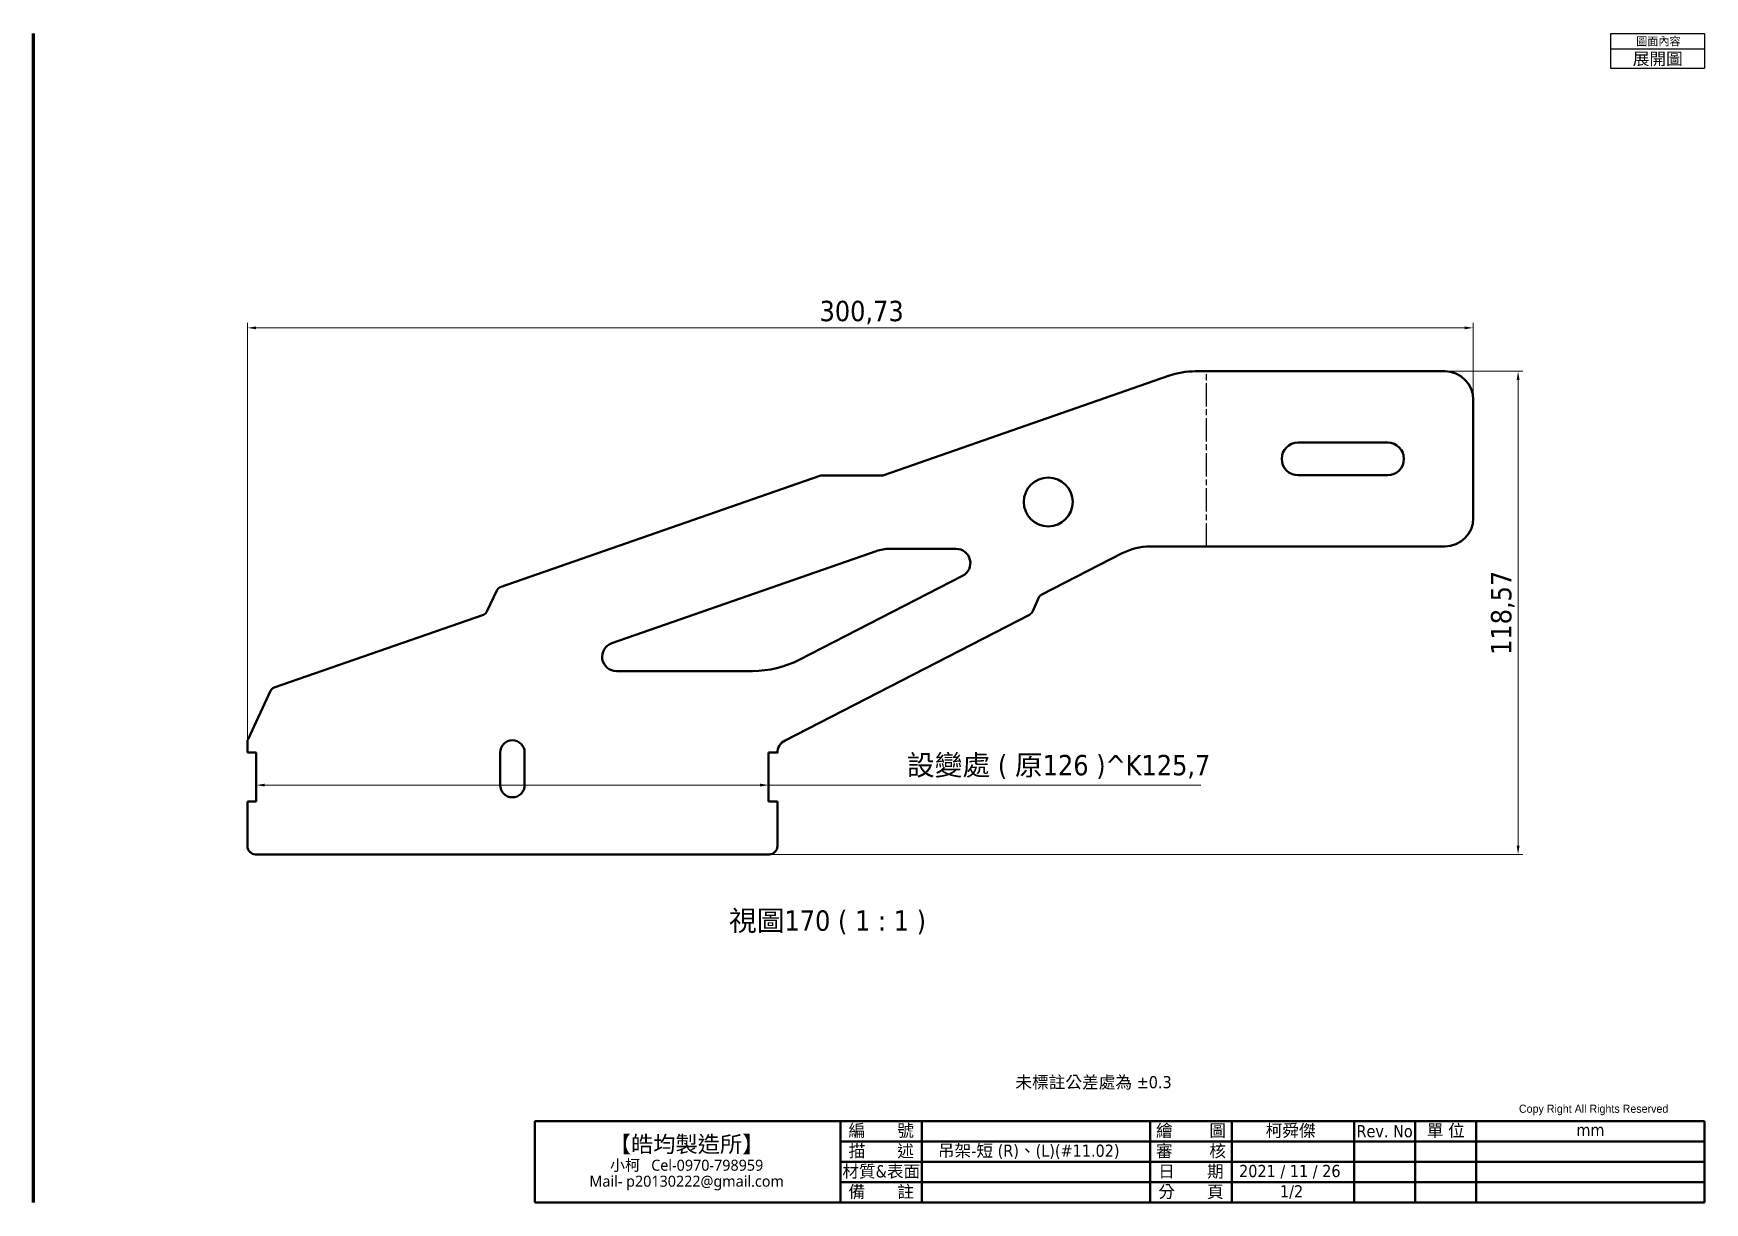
# Model space of a CAD drawing. Header units: millimetres. Extents: x 5 to 415, y 5 to 292.
import ezdxf
from ezdxf.enums import TextEntityAlignment as Align

# ---------------------------------------------------------------- set-up
doc = ezdxf.new("R2010")
doc.units = ezdxf.units.MM
doc.linetypes.add('CHAIN', pattern=[0.3543, 0.2362, -0.0295, 0.0591, -0.0295])
for name, color, linetype, lineweight in [('可見 (ISO)', 7, 'Continuous', 50), ('圖框 (ISO)', 7, 'Continuous', 70), ('折彎中心線 (ISO)', 7, 'CHAIN', 25), ('標註 (ISO)', 12, 'Continuous', 18), ('標題 (ISO)', 7, 'Continuous', 50), ('符號 (ISO)', 7, 'Continuous', 25)]:
    doc.layers.add(name, color=color, linetype=linetype, lineweight=lineweight)
doc.styles.add('@2.0標示文字 (ISO)', font='tahoma_0.ttf')
doc.styles.add('@3.0標示文字 (ISO)', font='tahoma_0.ttf')
doc.styles.add('標示文字 (ISO)', font='tahoma_0.ttf')
doc.styles.add('註記文字 (ISO)', font='tahoma_0.ttf')
doc.dimstyles.new('預設 (ISO)', dxfattribs={"dimtxt": 5, "dimasz": 2.1, "dimexe": 1.2, "dimexo": 0.5, "dimgap": 0.3, "dimtad": 1, "dimrnd": 1e-08, "dimtxsty": '標示文字 (ISO)', "dimcen": 0.09, "dimdle": 3, "dimclrd": 256, "dimclre": 256, "dimclrt": 256, "dimazin": 2, "dimtfac": 1, "dimtmove": 0, "dimatfit": 3, "dimfxl": 0, "dimtolj": 1, "dimtzin": 0, "dimlwd": -1, "dimlwe": -1, "dimarcsym": 0})

# ---------------------------------------------------------------- blocks, each defined once
blk = doc.blocks.new('圖框 預設圖框')
at = {"layer": '圖框 (ISO)', "flags": 128}
blk.add_lwpolyline([(5, 5), (5, 292)], dxfattribs=at)
blk = doc.blocks.new('標題欄框 KSJ-單位mm')
at = {"layer": '標題 (ISO)'}
for p, q in [((41.84, 139.37), (328.84, 139.37)), ((41.84, 130.09), (41.84, 139.37)), ((116.84, 139.37), (116.84, 119.37)), ((136.84, 139.37), (136.84, 119.37)), ((136.84, 139.37), (136.84, 119.37)), ((192.84, 139.37), (192.84, 119.37)), ((212.84, 139.37), (212.84, 119.37)), ((212.84, 139.37), (212.84, 119.37)), ((242.84, 139.37), (242.84, 119.37)), ((257.84, 139.37), (257.84, 119.37)), ((272.84, 139.37), (272.84, 119.37)), ((328.84, 133.09), (328.84, 139.37)), ((116.84, 134.37), (192.84, 134.37)), ((192.84, 134.37), (212.84, 134.37)), ((212.84, 134.37), (242.84, 134.37)), ((242.84, 134.37), (328.84, 134.37)), ((328.84, 133.09), (328.84, 119.37)), ((41.84, 119.37), (41.84, 130.09)), ((116.84, 129.37), (192.84, 129.37)), ((192.84, 129.37), (242.84, 129.37)), ((242.84, 129.37), (328.84, 129.37)), ((116.84, 124.37), (192.84, 124.37)), ((192.84, 124.37), (242.84, 124.37)), ((242.84, 124.37), (328.84, 124.37)), ((41.84, 119.37), (328.84, 119.37)), ((242.84, 119.37), (328.84, 119.37))]:
    blk.add_line(p, q, dxfattribs=at)
at = {"layer": '標題 (ISO)', "insert": (283.3, 143.41), "char_height": 2, "attachment_point": 1, "style": '註記文字 (ISO)'}
blk.add_mtext('\\f新細明體|b0|i0;\\H2.0000;Copy Right All Rights Reserved', dxfattribs=at)
at = {"layer": '標題 (ISO)', "insert": (79.1, 129.03), "char_height": 3, "width": 74.2489, "attachment_point": 5, "line_spacing_factor": 0.871881, "style": '註記文字 (ISO)'}
blk.add_mtext('{\\fMicrosoft JhengHei|b1|i0|c136|p34;\\H1.33333x;【皓均製造所】\\P\\fMicrosoft JhengHei|b0|i0|c136|p34;\\H0.675x;小柯   \\fMicrosoft JhengHei|b0|i0|c0|p34;Cel-\\f@Microsoft JhengHei|b0|i0|c0|p34;0970-798959\\H1.40979x; \\H0.70932x;\\P\\fMicrosoft JhengHei|b0|i0|c0|p34;Mail- \\f@Microsoft JhengHei|b0|i0|c0|p34;p20130222@gmail.com\\H1.08693x; }', dxfattribs=at)
at = {"layer": '標題 (ISO)', "char_height": 3, "attachment_point": 5, "style": '註記文字 (ISO)'}
for s, insert, width in [('編       號', (126.84, 136.87), 20), ('繪        圖        ', (202.84, 136.87), 20), ('Rev. No', (250.34, 136.87), 15), ('單 位 ', (265.34, 136.87), 15), ('mm', (300.84, 137.21), 56), ('描       述', (126.84, 131.87), 20), ('審        核', (202.84, 131.87), 20), ('材質&表面', (126.84, 126.87), 20), ('日       期', (202.84, 126.87), 20), ('備       註', (126.84, 121.87), 20), ('分       頁', (202.84, 121.87), 20)]:
    blk.add_mtext(s, dxfattribs=dict(at, insert=insert, width=width))
at = {"layer": '標題 (ISO)', "style": '註記文字 (ISO)'}
for tag, p in [('請輸入編號', (164.84, 136.87)), ('請輸入審核人員', (227.84, 131.87)), ('(變更序號)輸入1', (250.34, 131.87)), ('變更的日期1', (265.34, 131.87)), ('設計變更的內容1', (300.84, 131.87)), ('請輸入材質&表面處理', (164.84, 126.87)), ('(變更序號)輸入2', (250.34, 126.87)), ('變更的日期2', (265.34, 126.87)), ('設計變更的內容2', (300.84, 126.87)), ('請輸入備註', (164.84, 121.87)), ('(變更序號)輸入3', (250.34, 121.87)), ('變更的日期3', (265.34, 121.87)), ('設計變更的內容3', (300.84, 121.87))]:
    blk.add_attdef(tag, text='', height=3, dxfattribs=at).set_placement(p, align=Align.MIDDLE_CENTER)
for tag, p in [('請輸入繪圖人員_001', (221.16, 135.53)), ('請輸入描述_001', (140.73, 130.6)), ('請輸入日期_001', (214.64, 125.62)), ('請輸入分頁_001', (224.67, 120.62))]:
    blk.add_attdef(tag, p, '', height=3, dxfattribs=at)
blk = doc.blocks.new('表格2')
at = {"layer": '符號 (ISO)'}
for p, q in [((391.95, 292), (415, 292)), ((391.95, 292), (391.95, 288.22)), ((415, 292), (415, 288.22)), ((391.95, 288.22), (415, 288.22)), ((391.95, 288.22), (391.95, 283.44)), ((415, 288.22), (415, 283.44)), ((391.95, 283.44), (415, 283.44))]:
    blk.add_line(p, q, dxfattribs=at)
at = {"layer": '符號 (ISO)', "attachment_point": 7}
for s, insert, char_height, style in [('圖面內容', (398.21, 288.83), 2, '@2.0標示文字 (ISO)'), ('展開圖', (397.38, 283.95), 3, '@3.0標示文字 (ISO)')]:
    blk.add_mtext(s, dxfattribs=dict(at, insert=insert, char_height=char_height, style=style))
blk = doc.blocks.new('*D11')
at = {"layer": 'Defpoints', "color": 0}
for p in [(358.25, 219.72), (358.25, 202.05), (57.52, 118.15)]:
    blk.add_point(p, dxfattribs=at)
at = {"layer": '標註 (ISO)'}
for p, q in [((57.52, 118.65), (57.52, 220.92)), ((59.62, 219.72), (356.15, 219.72)), ((358.25, 202.55), (358.25, 220.92))]:
    blk.add_line(p, q, dxfattribs=at)
for points in [[(59.62, 220.07), (59.62, 219.37), (57.52, 219.72)], [(356.15, 220.07), (356.15, 219.37), (358.25, 219.72)]]:
    blk.add_solid(points, dxfattribs=at)
at = {"layer": '標註 (ISO)', "insert": (208.19, 226.36), "char_height": 5, "attachment_point": 2, "style": '標示文字 (ISO)'}
blk.add_mtext('\\A1;300,73', dxfattribs=at)
blk = doc.blocks.new('*D12')
at = {"layer": 'Defpoints', "color": 0}
for p in [(351.25, 209.05), (185.52, 90.48), (369.25, 90.48)]:
    blk.add_point(p, dxfattribs=at)
at = {"layer": '標註 (ISO)'}
for p, q in [((351.75, 209.05), (370.45, 209.05)), ((369.25, 206.95), (369.25, 92.58)), ((186.02, 90.48), (370.45, 90.48))]:
    blk.add_line(p, q, dxfattribs=at)
for points in [[(368.9, 206.95), (369.6, 206.95), (369.25, 209.05)], [(368.9, 92.58), (369.6, 92.58), (369.25, 90.48)]]:
    blk.add_solid(points, dxfattribs=at)
at = {"layer": '標註 (ISO)', "insert": (362.59, 149.77), "char_height": 5, "attachment_point": 2, "rotation": 90, "style": '標示文字 (ISO)'}
blk.add_mtext('\\A1;118,57', dxfattribs=at)
blk = doc.blocks.new('*D13')
at = {"layer": 'Defpoints', "color": 0}
for p in [(59.67, 115.48), (185.37, 115.48), (185.37, 107.48)]:
    blk.add_point(p, dxfattribs=at)
at = {"layer": '標註 (ISO)'}
for p, q in [((61.77, 107.48), (183.27, 107.48)), ((185.37, 107.48), (291.42, 107.48))]:
    blk.add_line(p, q, dxfattribs=at)
for points in [[(61.77, 107.83), (61.77, 107.13), (59.67, 107.48)], [(183.27, 107.83), (183.27, 107.13), (185.37, 107.48)]]:
    blk.add_solid(points, dxfattribs=at)
at = {"layer": '標註 (ISO)', "insert": (256.51, 114.89), "char_height": 5, "attachment_point": 2, "style": '標示文字 (ISO)'}
blk.add_mtext('\\A1;\\fTahoma|b0|i0;\\H5.0000;設變處 ( 原126 )^K125,7', dxfattribs=at)

msp = doc.modelspace()

# ---------------------------------------------------------------- linework, layer by layer
at = {"layer": '可見 (ISO)'}
for p, q in [((283.517, 207.935), (213.62, 183.564)), ((351.251, 209.05), (290.102, 209.05)), ((358.251, 173.05), (358.251, 202.05)), ((315.251, 191.55), (337.251, 191.55)), ((197.954, 183.397), (119.53, 156.053)), ((213.126, 183.48), (198.447, 183.48)), ((337.251, 183.55), (315.251, 183.55)), ((146.866, 142.285), (211.792, 164.923)), ((215.084, 165.48), (231.369, 165.48)), ((252.409, 154.248), (272.121, 164.389)), ((278.983, 166.05), (351.251, 166.05)), ((232.97, 158.868), (192.889, 138.249)), ((118.665, 155.27), (116.251, 150.095)), ((250.205, 150.208), (251.48, 153.244)), ((115.386, 149.312), (64.05, 131.413)), ((189.417, 118.47), (249.381, 149.317)), ((181.453, 135.48), (148.019, 135.48)), ((63.184, 130.631), (57.659, 118.782)), ((57.518, 118.148), (57.518, 115.48)), ((57.518, 115.48), (59.668, 115.48)), ((59.668, 115.48), (59.668, 103.48)), ((119.518, 107.48), (119.518, 115.48)), ((125.518, 115.48), (125.518, 107.48)), ((185.368, 103.48), (185.368, 115.48)), ((185.368, 115.48), (187.518, 115.48)), ((187.518, 115.48), (187.518, 115.358)), ((59.668, 103.48), (57.518, 103.48)), ((57.518, 103.48), (57.518, 92.48)), ((187.518, 103.48), (185.368, 103.48)), ((187.518, 92.48), (187.518, 103.48)), ((59.518, 90.48), (185.518, 90.48))]:
    msp.add_line(p, q, dxfattribs=at)
msp.add_circle((253.977, 176.984), 6, dxfattribs=at)
for centre, radius, start, end in [((290.102, 189.05), 20, 90, 109.22214), ((351.251, 202.05), 7, 0, 90), ((315.251, 187.55), 4, 90, 270), ((337.251, 187.55), 4, 270, 90), ((198.447, 181.98), 1.5, 90, 109.22214), ((213.126, 184.98), 1.5, 270, 289.22214), ((351.251, 173.05), 7, 270, 0), ((215.084, 155.48), 10, 90, 109.22214), ((231.369, 161.98), 3.5, 297.22214, 90), ((278.983, 151.05), 15, 90, 117.22214), ((120.024, 154.636), 1.5, 109.22214, 155), ((253.324, 152.47), 2, 117.22214, 157.22214), ((114.892, 150.729), 1.5, 289.22214, 335), ((248.569, 150.895), 1.775, 297.22214, 337.22214), ((148.019, 138.98), 3.5, 109.22214, 270), ((181.453, 160.48), 25, 270, 297.22214), ((64.544, 129.997), 1.5, 109.22214, 155), ((59.018, 118.148), 1.5, 155, 180), ((122.518, 115.48), 3, 0, 180), ((191.018, 115.358), 3.5, 117.22214, 180), ((122.518, 107.48), 3, 180, 0), ((59.518, 92.48), 2, 180, 270), ((185.518, 92.48), 2, 270, 0)]:
    msp.add_arc(centre, radius, start, end, dxfattribs=at)
at = {"layer": '折彎中心線 (ISO)', "ltscale": 24.273214}
msp.add_line((292.832, 166.05), (292.832, 209.05), dxfattribs=at)

# ---------------------------------------------------------------- block references
for name in ['圖框 預設圖框', '表格2']:
    msp.add_blockref(name, (0, 0))
msp.add_blockref('標題欄框 KSJ-單位mm', (86.156, -114.365)).add_auto_attribs({'請輸入描述_001': '吊架-短 (R)、(L)(#11.02)', '請輸入繪圖人員_001': '柯舜傑', '請輸入日期_001': '2021 / 11 / 26', '請輸入分頁_001': '1/2'})

# ---------------------------------------------------------------- texts
at = {"layer": '符號 (ISO)', "insert": (175.62, 70.825), "char_height": 5, "attachment_point": 7, "style": '標示文字 (ISO)'}
msp.add_mtext('視圖170 ( 1 : 1 )', dxfattribs=at)
at = {"layer": '符號 (ISO)', "insert": (245.898, 36.063), "char_height": 3, "width": 55.80779, "attachment_point": 1, "style": '註記文字 (ISO)'}
msp.add_mtext('未標註公差處為 ±0.3', dxfattribs=at)

# ---------------------------------------------------------------- dimensions: what is measured, and where the dimension line sits
at = {"layer": '標註 (ISO)'}
for base, p1, p2, angle, picture, middle in [((358.251, 219.717), (57.518, 118.148), (358.251, 202.05), 180, '*D11', (208.192, 219.717)), ((369.251, 90.48), (351.251, 209.05), (185.518, 90.48), 90, '*D12', (369.251, 149.765))]:
    dim = msp.add_linear_dim(base=base, p1=p1, p2=p2, angle=angle, dimstyle='預設 (ISO)', override={"dimgap": 0.3, "dimdec": 2, "dimtol": 0, "dimlim": 0, "dimtp": 0, "dimtm": 0, "dimtdec": 2, "dimtofl": 0, "dimatfit": 1}, dxfattribs=at)
    dim.commit()
    dim.dimension.update_dxf_attribs({"geometry": picture, "text_midpoint": middle, "dimtype": 160})
dim = msp.add_linear_dim(base=(185.368, 107.48), p1=(59.668, 115.48), p2=(185.368, 115.48), angle=180, text='\\fTahoma|b0|i0;\\H5.0000;設變處 ( 原126 )^K<>', dimstyle='預設 (ISO)', override={"dimgap": 0.3, "dimdec": 2, "dimse1": 1, "dimse2": 1, "dimtol": 0, "dimlim": 0, "dimtp": 0, "dimtm": 0, "dimtdec": 2, "dimtofl": 0, "dimatfit": 2}, dxfattribs=at)
dim.commit()
dim.dimension.update_dxf_attribs({"geometry": '*D13', "text_midpoint": (256.511, 107.48), "dimtype": 160})

doc.saveas('drawing.dxf')
